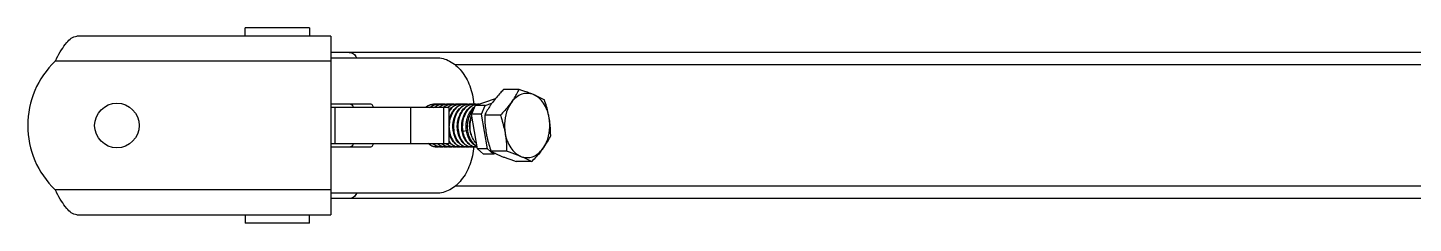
# Model space of a CAD drawing. Extents: x 1031190 to 1725648, y 733081 to 1571294.
# Drawn here: x 1152889 to 1156065, y 1227629 to 1228077 of the extents above; entities that cross this region are included whole.
import ezdxf

# ---------------------------------------------------------------- set-up
doc = ezdxf.new("R2010")
doc.units = 0
doc.header["$LTSCALE"] = 1000
doc.header["$MEASUREMENT"] = 0

msp = doc.modelspace()

# ---------------------------------------------------------------- linework, layer by layer
for p, q in [((1153534.8, 1228077.1), (1153387.6, 1228077.1)), ((1153387.6, 1228057.4), (1153387.6, 1228077.1)), ((1153534.8, 1228077.1), (1153534.8, 1228057.4)), ((1153583.9, 1228057.4), (1153001.4, 1228057.4)), ((1153583.9, 1228057.4), (1153583.9, 1227648.6)), ((1156369, 1228020.6), (1153583.9, 1228020.6)), ((1153583.9, 1228008.4), (1153825.5, 1228008.4)), ((1153583.9, 1228000.2), (1152951.3, 1228000.2)), ((1156248.2, 1227992), (1153868.3, 1227992)), ((1153914.3, 1227898.5), (1153961.1, 1227914.9)), ((1154015.5, 1227935.5), (1153979.6, 1227935.5)), ((1153675.2, 1227902.1), (1153583.9, 1227902.1)), ((1153854.8, 1227893.9), (1153583.9, 1227893.9)), ((1153593.8, 1227812.1), (1153593.8, 1227893.9)), ((1153767.2, 1227812.1), (1153767.2, 1227893.9)), ((1153842.8, 1227812.1), (1153842.8, 1227893.9)), ((1153854.8, 1227812.1), (1153854.8, 1227893.9)), ((1153914.3, 1227898.5), (1153905.8, 1227878.7)), ((1153937.4, 1227898.5), (1153914.3, 1227898.5)), ((1153929, 1227878.7), (1153937.4, 1227898.5)), ((1153937.4, 1227898.5), (1153952.7, 1227903.9)), ((1153929, 1227878.7), (1153905.8, 1227878.7)), ((1153919.7, 1227799.3), (1153905.8, 1227878.7)), ((1153942.9, 1227799.3), (1153929, 1227878.7)), ((1153972.2, 1227876.6), (1153936.3, 1227876.6)), ((1153885.9, 1227839.8), (1153894.4, 1227841.9)), ((1153583.9, 1227812.1), (1153854.8, 1227812.1)), ((1153583.9, 1227803.9), (1153675.2, 1227803.9)), ((1153942.9, 1227799.3), (1153919.7, 1227799.3)), ((1153919.7, 1227799.3), (1153933.7, 1227787.4)), ((1153956.9, 1227787.4), (1153933.7, 1227787.4)), ((1153956.9, 1227787.4), (1153942.9, 1227799.3)), ((1153986.6, 1227794.1), (1153950.7, 1227794.1)), ((1153961, 1227788.9), (1153956.9, 1227787.4)), ((1154044.3, 1227770.5), (1154008.5, 1227770.5)), ((1153583.9, 1227705.8), (1152951.3, 1227705.8)), ((1153825.5, 1227697.6), (1153583.9, 1227697.6)), ((1156248.2, 1227714), (1153868.3, 1227714)), ((1156369, 1227685.4), (1153583.9, 1227685.4)), ((1153001.4, 1227648.6), (1153583.9, 1227648.6)), ((1153387.6, 1227648.6), (1153387.6, 1227628.9)), ((1153534.8, 1227628.9), (1153387.6, 1227628.9)), ((1153534.8, 1227628.9), (1153534.8, 1227648.6))]:
    msp.add_line(p, q)
msp.add_circle((1153093.2, 1227853), 51.1)
for centre, radius, start, end in [((1153093.2, 1227853), 204.4, 133.9455, 226.0545), ((1153238.8, 1227847.4), 325.5, 150.7378, 152.0022), ((1153824.9, 1227865.6), 37.9, 129.7045, 131.528), ((1153826.5, 1227865.2), 38.3, 131.2696, 131.5925), ((1153820.2, 1227873.5), 28.6, 105.9619, 108.4588), ((1153821.6, 1227873), 29.1, 108.4603, 110.6754), ((1153821.1, 1227875.1), 26.9, 92.6981, 95.2477), ((1153821.1, 1227875.2), 26.9, 90.008, 92.6973), ((1153821.1, 1227875), 27.1, 80.0725, 89.9827), ((1153830.3, 1227873.5), 28.6, 105.9611, 108.4587), ((1153831.8, 1227873), 29.1, 108.4602, 110.6744), ((1153831.3, 1227875.2), 26.9, 89.9975, 92.695), ((1153831.2, 1227875), 27.1, 80.1241, 89.9724), ((1153840.5, 1227873.5), 28.6, 105.9615, 108.4587), ((1153841.9, 1227873), 29.1, 108.4602, 110.6742), ((1153841.4, 1227875.2), 26.9, 90.011, 92.6839), ((1153865.2, 1227865.8), 37.5, 128.3867, 131.6033), ((1153841.4, 1227875), 27.1, 80.1633, 89.9862), ((1153850.6, 1227873.5), 28.6, 105.9624, 108.4588), ((1153866.7, 1227865.5), 37.9, 129.969, 131.5624), ((1153852, 1227873), 29.1, 108.4603, 110.6751), ((1153851.5, 1227875.1), 26.9, 92.6985, 95.2581), ((1153851.5, 1227875.2), 26.9, 90.005, 92.6978), ((1153851.5, 1227875), 27.1, 80.0816, 89.9797), ((1153860.7, 1227873.5), 28.6, 105.9612, 108.4587), ((1153876.4, 1227866), 37.3, 127.6353, 131.5837), ((1153862.1, 1227873), 29.1, 108.4602, 110.6743), ((1153861.6, 1227875.2), 26.9, 90.0011, 92.692), ((1153861.6, 1227875), 27.1, 80.141, 89.976), ((1153870.8, 1227873.5), 28.6, 105.9616, 108.4587), ((1153872.2, 1227873), 29.1, 108.4602, 110.6747), ((1153871.7, 1227875.1), 26.9, 92.6886, 95.2518), ((1153871.7, 1227875.2), 26.9, 90.008, 92.6878), ((1153871.7, 1227875), 27.1, 80.0747, 89.9827), ((1153880.9, 1227873.5), 28.6, 105.9612, 108.4587), ((1153882.4, 1227873), 29.1, 108.4603, 110.6749), ((1153881.9, 1227875.2), 26.9, 90.0004, 92.6959), ((1153881.8, 1227875), 27.1, 80.395, 89.9755), ((1153891.1, 1227873.3), 28.8, 108.117, 108.456), ((1153891, 1227873.5), 28.6, 105.9641, 108.119), ((1153892.5, 1227873), 29.1, 108.4602, 110.6741), ((1153892, 1227875.2), 26.9, 90.0063, 92.6857), ((1153892, 1227875), 27.1, 80.1504, 89.9814), ((1153901.2, 1227873.5), 28.6, 105.9619, 108.4587), ((1153902.6, 1227873), 29.1, 108.4602, 110.6754), ((1153902.1, 1227875.1), 26.9, 92.6938, 95.2451), ((1153902.1, 1227875.2), 26.9, 90.008, 92.693), ((1153902.1, 1227875), 27.1, 80.0711, 89.9827), ((1153911.3, 1227873.5), 28.6, 105.9611, 108.4587), ((1153912.7, 1227873), 29.1, 108.4602, 110.6746), ((1153912.2, 1227875.2), 26.9, 89.9973, 92.6949), ((1153912.2, 1227875), 27.1, 80.1078, 89.9722), ((1153921.4, 1227873.5), 28.6, 105.8298, 108.459), ((1153922.9, 1227872.9), 29.3, 108.4202, 110.7394), ((1153922.4, 1227875), 27, 92.8574, 95.2194), ((1153922.4, 1227875), 27, 90.0081, 92.8567), ((1153922.4, 1227875), 27.1, 86.5315, 90.0065), ((1153931.6, 1227850.8), 58.1, 172.211, 172.5185), ((1153917.7, 1227850.3), 54.3, 188.9818, 191.0323), ((1153928.1, 1227850.4), 54.6, 189.0333, 189.9567), ((1153948.1, 1227850.3), 54.3, 188.9052, 190.5042), ((1153959.8, 1227850.4), 65.9, 187.4386, 189.2614), ((1153947.5, 1227850.2), 53.8, 190.5055, 191.18), ((1153840.6, 1227836), 33.7, 225.4665, 228.8015), ((1153826.2, 1227826.3), 22.3, 266.7735, 270.0108), ((1153826.2, 1227826.5), 22.6, 270.0526, 281.0446), ((1153850.7, 1227836), 33.7, 225.4871, 228.7938), ((1153836.3, 1227826.3), 22.3, 266.7894, 270.0075), ((1153836.3, 1227826.5), 22.6, 270.049, 280.9977), ((1153860.8, 1227836), 33.7, 225.4659, 228.8093), ((1153846.4, 1227826.3), 22.3, 266.785, 269.9983), ((1153846.4, 1227826.5), 22.6, 270.0405, 281.0531), ((1153870.9, 1227836), 33.7, 225.4702, 228.7951), ((1153884, 1227838.8), 37.8, 219.2284, 222.3075), ((1153856.6, 1227826.3), 22.3, 266.7769, 270.0081), ((1153881.7, 1227836.7), 34.7, 222.2645, 228.752), ((1153856.5, 1227826.5), 22.6, 270.0497, 281.0016), ((1153866.7, 1227826.3), 22.3, 266.7867, 270.0021), ((1153866.7, 1227826.5), 22.6, 270.0437, 281.0051), ((1153876.8, 1227826.3), 22.3, 266.7795, 270.0015), ((1153876.8, 1227826.5), 22.6, 270.0437, 281.062), ((1153886.9, 1227826.3), 22.3, 266.7801, 270.0075), ((1153886.9, 1227826.5), 22.6, 270.049, 280.9954), ((1153897, 1227826.3), 22.3, 266.7856, 269.9966), ((1153897, 1227826.5), 22.6, 270.0384, 281.0179), ((1153907.2, 1227826.3), 22.3, 266.7743, 270.0077), ((1153907.1, 1227826.5), 22.6, 270.0498, 281.0645), ((1153917.3, 1227826.3), 22.3, 266.7845, 274.2112), ((1153238.8, 1227858.6), 325.5, 207.9978, 209.2622)]:
    msp.add_arc(centre, radius, start, end)
for points, knots in [([(1152954.8, 1228006.5), (1152958.5, 1228013.2), (1152965.8, 1228025.8), (1152978.5, 1228044.9), (1152992.2, 1228057.4), (1153001.4, 1228057.4)], [0, 0, 0, 0, 0.326101, 0.611119, 1, 1, 1, 1]), ([(1153626, 1228020.6), (1153629.3, 1228020.6), (1153636.5, 1228017.9), (1153640.9, 1228011.9), (1153642.6, 1228008.4)], [0, 0, 0, 0, 0.461863, 1, 1, 1, 1]), ([(1153825.5, 1228008.4), (1153836, 1228008.4), (1153858.4, 1228002.3), (1153885.3, 1227978.1), (1153904.1, 1227943.3), (1153910.1, 1227916.2), (1153911.5, 1227902)], [0, 0, 0, 0, 0.212085, 0.446759, 0.711828, 1, 1, 1, 1]), ([(1153979.6, 1227935.5), (1153977.3, 1227933.1), (1153968.4, 1227923.7), (1153959.9, 1227913.8), (1153954.2, 1227906)], [0, 0, 0, 0, 0.257895, 1, 1, 1, 1]), ([(1153997.6, 1227906), (1153999.4, 1227908.5), (1154006, 1227917.9), (1154011.7, 1227927.9), (1154015.5, 1227935.5)], [0, 0, 0, 0, 0.263099, 1, 1, 1, 1]), ([(1154048.1, 1227923.7), (1154043.9, 1227925.4), (1154034.7, 1227927.5), (1154020.6, 1227925.1), (1154007.7, 1227917.8), (1154000.7, 1227910.3), (1153997.6, 1227906)], [0, 0, 0, 0, 0.238229, 0.47528, 0.726056, 1, 1, 1, 1]), ([(1154048.1, 1227923.7), (1154045.6, 1227924.7), (1154034.8, 1227929), (1154023.9, 1227932.7), (1154015.5, 1227935.5)], [0, 0, 0, 0, 0.233658, 1, 1, 1, 1]), ([(1154048.1, 1227923.7), (1154050.5, 1227922.7), (1154059, 1227919.1), (1154067.3, 1227915.1), (1154073.2, 1227911.9)], [0, 0, 0, 0, 0.275005, 1, 1, 1, 1]), ([(1154084.2, 1227870.7), (1154083.1, 1227876.8), (1154080, 1227888.4), (1154072, 1227904), (1154061.4, 1227916.3), (1154052.6, 1227921.9), (1154048.1, 1227923.7)], [0, 0, 0, 0, 0.27851, 0.540172, 0.780428, 1, 1, 1, 1]), ([(1153628.9, 1227902.1), (1153630.5, 1227902.1), (1153633.9, 1227899.6), (1153634.7, 1227895.9), (1153634.7, 1227893.9)], [0, 0, 0, 0, 0.440239, 1, 1, 1, 1]), ([(1153680.9, 1227893.9), (1153680.9, 1227895.9), (1153680.2, 1227899.6), (1153676.7, 1227902.1), (1153675.2, 1227902.1)], [0, 0, 0, 0, 0.559761, 1, 1, 1, 1]), ([(1153800.7, 1227894.7), (1153801.5, 1227895.4), (1153804.7, 1227897.8), (1153808.3, 1227899.7), (1153811.2, 1227900.6)], [0, 0, 0, 0, 0.25881, 1, 1, 1, 1]), ([(1153811.4, 1227900.2), (1153810.5, 1227899.9), (1153806.8, 1227898.3), (1153803.5, 1227896), (1153801.2, 1227894)], [0, 0, 0, 0, 0.242679, 1, 1, 1, 1]), ([(1153809.9, 1227893.9), (1153810.8, 1227894.7), (1153814.2, 1227897.5), (1153818.2, 1227899.6), (1153821.3, 1227900.6)], [0, 0, 0, 0, 0.25985, 1, 1, 1, 1]), ([(1153821.5, 1227900.2), (1153820.6, 1227899.9), (1153816.8, 1227898.3), (1153813.5, 1227895.9), (1153811.2, 1227893.9)], [0, 0, 0, 0, 0.242549, 1, 1, 1, 1]), ([(1153820, 1227893.9), (1153820.9, 1227894.7), (1153824.3, 1227897.5), (1153828.3, 1227899.6), (1153831.4, 1227900.6)], [0, 0, 0, 0, 0.25988, 1, 1, 1, 1]), ([(1153831.6, 1227900.2), (1153830.7, 1227899.9), (1153827, 1227898.3), (1153823.6, 1227895.9), (1153821.3, 1227893.9)], [0, 0, 0, 0, 0.242552, 1, 1, 1, 1]), ([(1153830.2, 1227893.9), (1153831, 1227894.7), (1153834.4, 1227897.5), (1153838.4, 1227899.6), (1153841.5, 1227900.6)], [0, 0, 0, 0, 0.259876, 1, 1, 1, 1]), ([(1153841.7, 1227900.2), (1153840.8, 1227899.9), (1153837.1, 1227898.3), (1153833.7, 1227895.9), (1153831.4, 1227893.9)], [0, 0, 0, 0, 0.242544, 1, 1, 1, 1]), ([(1153841.9, 1227895.2), (1153842.6, 1227895.8), (1153845.6, 1227898), (1153849, 1227899.7), (1153851.6, 1227900.6)], [0, 0, 0, 0, 0.258068, 1, 1, 1, 1]), ([(1153851.8, 1227900.2), (1153851, 1227899.9), (1153847.6, 1227898.5), (1153844.5, 1227896.4), (1153842.3, 1227894.6)], [0, 0, 0, 0, 0.243219, 1, 1, 1, 1]), ([(1153850.4, 1227893.9), (1153851.2, 1227894.7), (1153854.7, 1227897.5), (1153858.7, 1227899.6), (1153861.8, 1227900.6)], [0, 0, 0, 0, 0.259878, 1, 1, 1, 1]), ([(1153862, 1227900.2), (1153861.2, 1227900), (1153858.3, 1227898.7), (1153855.5, 1227897), (1153853.6, 1227895.5)], [0, 0, 0, 0, 0.244171, 1, 1, 1, 1]), ([(1153854.7, 1227863.8), (1153855.5, 1227868.1), (1153858, 1227876.4), (1153864, 1227887.3), (1153872, 1227895.8), (1153878.6, 1227899.5), (1153882, 1227900.6)], [0, 0, 0, 0, 0.276521, 0.537648, 0.778453, 1, 1, 1, 1]), ([(1153872.1, 1227900.2), (1153868.7, 1227899), (1153862, 1227894.9), (1153856.9, 1227889.1), (1153854.7, 1227885.8)], [0, 0, 0, 0, 0.478395, 1, 1, 1, 1]), ([(1153882.2, 1227900.2), (1153878.2, 1227898.7), (1153870.3, 1227893.6), (1153861.7, 1227882), (1153856.1, 1227867.5), (1153854.8, 1227856.8), (1153854.7, 1227851.4)], [0, 0, 0, 0, 0.218898, 0.461373, 0.725247, 1, 1, 1, 1]), ([(1153854.8, 1227887.7), (1153857, 1227890.7), (1153862.1, 1227896), (1153868.6, 1227899.5), (1153871.9, 1227900.6)], [0, 0, 0, 0, 0.520421, 1, 1, 1, 1]), ([(1153879.1, 1227810.6), (1153872.9, 1227816.1), (1153866.4, 1227828.2), (1153863.3, 1227845.6), (1153863.7, 1227860), (1153867, 1227873.8), (1153873.1, 1227885.9), (1153881.5, 1227895.4), (1153888.5, 1227899.4), (1153892.1, 1227900.6)], [0, 0, 0, 0, 0.235001, 0.369196, 0.507414, 0.643709, 0.772807, 0.891505, 1, 1, 1, 1]), ([(1153892.3, 1227900.2), (1153888, 1227898.6), (1153879.7, 1227893), (1153870.8, 1227880.2), (1153865.5, 1227864.4), (1153864.2, 1227847.4), (1153867, 1227831), (1153873.6, 1227817), (1153883.4, 1227807.1), (1153891.8, 1227804.2), (1153895.8, 1227804)], [0, 0, 0, 0, 0.114222, 0.241564, 0.380183, 0.523375, 0.662466, 0.789658, 0.901085, 1, 1, 1, 1]), ([(1153889.2, 1227810.6), (1153883, 1227816.1), (1153876.5, 1227828.2), (1153873.4, 1227845.6), (1153873.8, 1227860), (1153877.2, 1227873.8), (1153883.2, 1227885.9), (1153891.6, 1227895.4), (1153898.6, 1227899.4), (1153902.2, 1227900.6)], [0, 0, 0, 0, 0.234995, 0.369193, 0.507415, 0.643708, 0.772808, 0.891506, 1, 1, 1, 1]), ([(1153902.4, 1227900.2), (1153898.1, 1227898.6), (1153889.8, 1227893), (1153880.9, 1227880.2), (1153875.6, 1227864.4), (1153874.3, 1227847.4), (1153877.2, 1227831), (1153883.8, 1227817), (1153893.5, 1227807.1), (1153901.9, 1227804.2), (1153905.9, 1227804)], [0, 0, 0, 0, 0.11422, 0.241557, 0.38018, 0.523371, 0.662464, 0.789655, 0.901082, 1, 1, 1, 1]), ([(1153884.7, 1227839.5), (1153883.7, 1227846), (1153883.4, 1227859.1), (1153888.3, 1227877.5), (1153897.8, 1227892.5), (1153907.4, 1227899), (1153912.4, 1227900.6)], [0, 0, 0, 0, 0.271171, 0.538307, 0.783282, 1, 1, 1, 1]), ([(1153912.6, 1227900.2), (1153907.8, 1227898.4), (1153898.6, 1227891.8), (1153889.4, 1227876.9), (1153884.7, 1227858.9), (1153884.9, 1227846.1), (1153885.9, 1227839.8)], [0, 0, 0, 0, 0.217951, 0.46337, 0.729831, 1, 1, 1, 1]), ([(1153894.5, 1227841.9), (1153893.2, 1227852), (1153894.9, 1227872), (1153905.6, 1227889.7), (1153912.8, 1227895.4)], [0, 0, 0, 0, 0.526254, 1, 1, 1, 1]), ([(1153911, 1227891.1), (1153905.4, 1227885.1), (1153899.4, 1227873.5), (1153896.2, 1227856.8), (1153896.2, 1227843.6), (1153898.7, 1227831.1), (1153904.5, 1227817.3), (1153912.4, 1227808.8), (1153918.5, 1227806)], [0, 0, 0, 0, 0.255096, 0.39268, 0.530602, 0.663916, 0.788307, 1, 1, 1, 1]), ([(1153954.2, 1227906), (1153952.4, 1227903.6), (1153945.8, 1227894.2), (1153940.1, 1227884.2), (1153936.3, 1227876.6)], [0, 0, 0, 0, 0.263099, 1, 1, 1, 1]), ([(1153997.6, 1227906), (1153995.7, 1227903.5), (1153987.8, 1227893.2), (1153979, 1227883.6), (1153972.2, 1227876.6)], [0, 0, 0, 0, 0.240981, 1, 1, 1, 1]), ([(1153997.6, 1227906), (1153994.2, 1227901.4), (1153982.3, 1227879.9), (1153979.9, 1227853.7), (1153983.1, 1227835.3)], [0, 0, 0, 0, 0.235366, 1, 1, 1, 1]), ([(1154084.2, 1227870.7), (1154083.6, 1227874.1), (1154080.8, 1227888.1), (1154076.7, 1227901.8), (1154073.2, 1227911.9)], [0, 0, 0, 0, 0.248499, 1, 1, 1, 1]), ([(1153864.1, 1227841.8), (1153863.8, 1227843.6), (1153863, 1227850.7), (1153863.6, 1227857.9), (1153864.7, 1227863.1)], [0, 0, 0, 0, 0.247797, 1, 1, 1, 1]), ([(1153874.2, 1227841.8), (1153874, 1227843.1), (1153873.3, 1227848.6), (1153873.4, 1227854.2), (1153874, 1227858.3)], [0, 0, 0, 0, 0.247252, 1, 1, 1, 1]), ([(1153884.9, 1227838.7), (1153884.4, 1227840.8), (1153883.1, 1227849.2), (1153883.7, 1227857.9), (1153885.2, 1227864.2)], [0, 0, 0, 0, 0.246468, 1, 1, 1, 1]), ([(1153894.4, 1227841.9), (1153894.1, 1227843.7), (1153893.4, 1227851), (1153894, 1227858.4), (1153895.2, 1227863.8)], [0, 0, 0, 0, 0.247915, 1, 1, 1, 1]), ([(1153907.9, 1227826), (1153906, 1227829.5), (1153900.2, 1227845.1), (1153901.6, 1227863.2), (1153906.4, 1227874.9)], [0, 0, 0, 0, 0.239303, 1, 1, 1, 1]), ([(1153917.5, 1227811.8), (1153910.1, 1227818.9), (1153903.3, 1227835), (1153902.4, 1227856.7), (1153904.8, 1227868.2), (1153906.7, 1227873.6)], [0, 0, 0, 0, 0.470214, 0.736055, 1, 1, 1, 1]), ([(1153936.3, 1227876.6), (1153936.3, 1227873.2), (1153936.6, 1227859.4), (1153938, 1227845.6), (1153939.8, 1227835.3)], [0, 0, 0, 0, 0.246121, 1, 1, 1, 1]), ([(1153972.2, 1227876.6), (1153973.3, 1227873.2), (1153977.8, 1227859.7), (1153981.3, 1227845.8), (1153983.1, 1227835.3)], [0, 0, 0, 0, 0.251163, 1, 1, 1, 1]), ([(1154069.7, 1227800), (1154073.1, 1227804.6), (1154085.1, 1227826.1), (1154087.4, 1227852.3), (1154084.2, 1227870.7)], [0, 0, 0, 0, 0.235366, 1, 1, 1, 1]), ([(1154087.6, 1227829.4), (1154087.6, 1227832.8), (1154087.3, 1227846.6), (1154086, 1227860.4), (1154084.2, 1227870.7)], [0, 0, 0, 0, 0.246121, 1, 1, 1, 1]), ([(1153869, 1227810.6), (1153867.2, 1227812.2), (1153860.2, 1227819.9), (1153856.2, 1227830), (1153854.7, 1227837.8)], [0, 0, 0, 0, 0.228177, 1, 1, 1, 1]), ([(1153854.8, 1227848.5), (1153854.9, 1227842.8), (1153856.6, 1227831.8), (1153863.2, 1227817.5), (1153873.1, 1227807.2), (1153881.6, 1227804.2), (1153885.7, 1227804)], [0, 0, 0, 0, 0.291873, 0.559175, 0.79302, 1, 1, 1, 1]), ([(1153899.3, 1227810.6), (1153897.5, 1227812.3), (1153890.1, 1227820.4), (1153886.1, 1227831.2), (1153884.7, 1227839.5)], [0, 0, 0, 0, 0.22749, 1, 1, 1, 1]), ([(1153885.9, 1227839.8), (1153886.7, 1227835), (1153889.2, 1227826), (1153896, 1227814.5), (1153905.1, 1227806.5), (1153912.5, 1227804.2), (1153916, 1227804)], [0, 0, 0, 0, 0.290521, 0.554658, 0.788516, 1, 1, 1, 1]), ([(1153909.5, 1227810.6), (1153907.6, 1227812.3), (1153900.1, 1227820.5), (1153896.2, 1227831.4), (1153894.8, 1227839.8)], [0, 0, 0, 0, 0.227377, 1, 1, 1, 1]), ([(1153939.8, 1227835.3), (1153940.4, 1227831.8), (1153943.2, 1227817.9), (1153947.3, 1227804.2), (1153950.7, 1227794.1)], [0, 0, 0, 0, 0.248499, 1, 1, 1, 1]), ([(1153983.1, 1227835.3), (1153984.2, 1227829.2), (1153987.4, 1227817.6), (1153995.3, 1227802), (1154005.9, 1227789.7), (1154014.7, 1227784.1), (1154019.2, 1227782.3)], [0, 0, 0, 0, 0.27851, 0.540172, 0.780428, 1, 1, 1, 1]), ([(1153983.1, 1227835.3), (1153983.8, 1227831.9), (1153985.8, 1227818.2), (1153986.6, 1227804.4), (1153986.6, 1227794.1)], [0, 0, 0, 0, 0.254083, 1, 1, 1, 1]), ([(1154069.7, 1227800), (1154071.5, 1227802.4), (1154078.1, 1227811.8), (1154083.9, 1227821.8), (1154087.6, 1227829.4)], [0, 0, 0, 0, 0.263099, 1, 1, 1, 1]), ([(1153634.7, 1227812.1), (1153634.7, 1227810.1), (1153633.9, 1227806.4), (1153630.5, 1227803.9), (1153628.9, 1227803.9)], [0, 0, 0, 0, 0.559761, 1, 1, 1, 1]), ([(1153675.2, 1227803.9), (1153676.7, 1227803.9), (1153680.2, 1227806.4), (1153680.9, 1227810.1), (1153680.9, 1227812.1)], [0, 0, 0, 0, 0.440239, 1, 1, 1, 1]), ([(1153824.9, 1227803.9), (1153821.7, 1227803.9), (1153814.9, 1227805.5), (1153809.3, 1227809.5), (1153806.8, 1227812)], [0, 0, 0, 0, 0.479607, 1, 1, 1, 1]), ([(1153808.1, 1227812), (1153810.4, 1227809.7), (1153815.6, 1227805.8), (1153821.9, 1227804.1), (1153824.9, 1227804)], [0, 0, 0, 0, 0.520009, 1, 1, 1, 1]), ([(1153818.2, 1227812), (1153820.6, 1227809.7), (1153825.8, 1227805.8), (1153832, 1227804.1), (1153835.1, 1227804)], [0, 0, 0, 0, 0.519993, 1, 1, 1, 1]), ([(1153835.1, 1227803.9), (1153832.1, 1227803.9), (1153826, 1227805.2), (1153820.8, 1227808.6), (1153818.4, 1227810.6)], [0, 0, 0, 0, 0.482588, 1, 1, 1, 1]), ([(1153911.5, 1227804.5), (1153910.2, 1227790.2), (1153904.3, 1227763), (1153885.4, 1227728), (1153858.5, 1227703.8), (1153836, 1227697.6), (1153825.5, 1227697.6)], [0, 0, 0, 0, 0.288185, 0.553327, 0.788006, 1, 1, 1, 1]), ([(1153828.3, 1227812), (1153830.7, 1227809.7), (1153835.9, 1227805.8), (1153842.2, 1227804.1), (1153845.2, 1227804)], [0, 0, 0, 0, 0.52002, 1, 1, 1, 1]), ([(1153845.2, 1227803.9), (1153842.2, 1227803.9), (1153836.1, 1227805.2), (1153830.9, 1227808.6), (1153828.5, 1227810.6)], [0, 0, 0, 0, 0.482583, 1, 1, 1, 1]), ([(1153838.5, 1227812), (1153840.8, 1227809.7), (1153846, 1227805.8), (1153852.3, 1227804.1), (1153855.3, 1227804)], [0, 0, 0, 0, 0.520002, 1, 1, 1, 1]), ([(1153855.3, 1227803.9), (1153852.4, 1227803.9), (1153846.2, 1227805.2), (1153841, 1227808.6), (1153838.6, 1227810.6)], [0, 0, 0, 0, 0.482587, 1, 1, 1, 1]), ([(1153848.6, 1227812), (1153850.9, 1227809.7), (1153856.1, 1227805.8), (1153862.4, 1227804.1), (1153865.4, 1227804)], [0, 0, 0, 0, 0.520001, 1, 1, 1, 1]), ([(1153865.4, 1227803.9), (1153862.5, 1227803.9), (1153856.3, 1227805.2), (1153851.1, 1227808.6), (1153848.7, 1227810.6)], [0, 0, 0, 0, 0.482586, 1, 1, 1, 1]), ([(1153854.7, 1227816.6), (1153857.3, 1227813), (1153863.4, 1227807), (1153871.6, 1227804.2), (1153875.5, 1227804)], [0, 0, 0, 0, 0.52908, 1, 1, 1, 1]), ([(1153875.5, 1227803.9), (1153872.6, 1227803.9), (1153866.5, 1227805.2), (1153861.2, 1227808.6), (1153858.9, 1227810.6)], [0, 0, 0, 0, 0.482585, 1, 1, 1, 1]), ([(1153885.7, 1227803.9), (1153882.7, 1227803.9), (1153876.6, 1227805.2), (1153871.4, 1227808.6), (1153869, 1227810.6)], [0, 0, 0, 0, 0.482588, 1, 1, 1, 1]), ([(1153895.8, 1227803.9), (1153892.8, 1227803.9), (1153886.7, 1227805.2), (1153881.5, 1227808.6), (1153879.1, 1227810.6)], [0, 0, 0, 0, 0.482586, 1, 1, 1, 1]), ([(1153905.9, 1227803.9), (1153903, 1227803.9), (1153896.8, 1227805.2), (1153891.6, 1227808.6), (1153889.2, 1227810.6)], [0, 0, 0, 0, 0.482586, 1, 1, 1, 1]), ([(1153916, 1227803.9), (1153913.1, 1227803.9), (1153906.9, 1227805.2), (1153901.7, 1227808.6), (1153899.3, 1227810.6)], [0, 0, 0, 0, 0.482589, 1, 1, 1, 1]), ([(1153918.7, 1227805.2), (1153917.8, 1227805.5), (1153914.5, 1227806.8), (1153911.5, 1227808.9), (1153909.5, 1227810.6)], [0, 0, 0, 0, 0.241445, 1, 1, 1, 1]), ([(1153950.7, 1227794.1), (1153952.6, 1227793.1), (1153960.8, 1227788.8), (1153969.2, 1227785), (1153975.9, 1227782.3)], [0, 0, 0, 0, 0.226572, 1, 1, 1, 1]), ([(1154019.2, 1227782.3), (1154016.7, 1227783.3), (1154006, 1227787.5), (1153995, 1227791.3), (1153986.6, 1227794.1)], [0, 0, 0, 0, 0.233658, 1, 1, 1, 1]), ([(1154019.2, 1227782.3), (1154023.5, 1227780.6), (1154032.6, 1227778.5), (1154046.7, 1227780.8), (1154059.6, 1227788.2), (1154066.6, 1227795.7), (1154069.7, 1227800)], [0, 0, 0, 0, 0.238229, 0.47528, 0.726056, 1, 1, 1, 1]), ([(1154069.7, 1227800), (1154067.9, 1227797.4), (1154060, 1227787.2), (1154051.2, 1227777.6), (1154044.3, 1227770.5)], [0, 0, 0, 0, 0.240981, 1, 1, 1, 1]), ([(1153975.9, 1227782.3), (1153978.4, 1227781.3), (1153989.1, 1227777), (1154000.1, 1227773.3), (1154008.5, 1227770.5)], [0, 0, 0, 0, 0.233658, 1, 1, 1, 1]), ([(1154019.2, 1227782.3), (1154021.6, 1227781.3), (1154030.1, 1227777.7), (1154038.4, 1227773.7), (1154044.3, 1227770.5)], [0, 0, 0, 0, 0.275005, 1, 1, 1, 1]), ([(1153001.4, 1227648.6), (1152992.2, 1227648.6), (1152978.5, 1227661.1), (1152965.8, 1227680.2), (1152958.5, 1227692.8), (1152954.8, 1227699.5)], [0, 0, 0, 0, 0.388881, 0.673899, 1, 1, 1, 1]), ([(1153642.6, 1227697.5), (1153640.9, 1227694.1), (1153636.5, 1227688.1), (1153629.3, 1227685.4), (1153626, 1227685.4)], [0, 0, 0, 0, 0.538137, 1, 1, 1, 1])]:
    msp.add_open_spline(points, degree=3, knots=knots)
for points in [[(1153812.4, 1227901), (1153814.8, 1227901.7), (1153817.3, 1227902.1), (1153819.9, 1227902.1)], [(1153818.7, 1227901.9), (1153816.6, 1227901.7), (1153814.4, 1227901.3), (1153812.4, 1227900.6)], [(1153822.5, 1227901), (1153824.9, 1227901.7), (1153827.5, 1227902.1), (1153830, 1227902.1)], [(1153830, 1227902), (1153827.5, 1227901.9), (1153824.9, 1227901.4), (1153822.5, 1227900.6)], [(1153832.6, 1227901), (1153835, 1227901.7), (1153837.6, 1227902.1), (1153840.1, 1227902.1)], [(1153840.1, 1227902), (1153837.6, 1227901.9), (1153835.1, 1227901.4), (1153832.7, 1227900.6)], [(1153842.7, 1227901), (1153845.1, 1227901.7), (1153847.7, 1227902.1), (1153850.2, 1227902.1)], [(1153849, 1227901.9), (1153846.9, 1227901.7), (1153844.8, 1227901.3), (1153842.8, 1227900.6)], [(1153852.8, 1227901), (1153855.3, 1227901.7), (1153857.8, 1227902.1), (1153860.4, 1227902.1)], [(1153860.4, 1227902), (1153857.8, 1227901.9), (1153855.3, 1227901.4), (1153852.9, 1227900.6)], [(1153862.9, 1227901), (1153865.4, 1227901.7), (1153867.9, 1227902.1), (1153870.5, 1227902.1)], [(1153869.3, 1227901.9), (1153867.2, 1227901.7), (1153865, 1227901.3), (1153863, 1227900.6)], [(1153873.1, 1227901), (1153875.5, 1227901.7), (1153878.1, 1227902.1), (1153880.6, 1227902.1)], [(1153880.6, 1227902), (1153878.1, 1227901.9), (1153875.5, 1227901.4), (1153873.1, 1227900.6)], [(1153883.2, 1227901), (1153885.6, 1227901.7), (1153888.2, 1227902.1), (1153890.7, 1227902.1)], [(1153890.7, 1227902), (1153888.2, 1227901.9), (1153885.7, 1227901.4), (1153883.3, 1227900.6)], [(1153893.3, 1227901), (1153895.7, 1227901.7), (1153898.3, 1227902.1), (1153900.8, 1227902.1)], [(1153899.6, 1227901.9), (1153897.5, 1227901.7), (1153895.4, 1227901.3), (1153893.4, 1227900.6)], [(1153903.4, 1227901), (1153905.9, 1227901.7), (1153908.4, 1227902.1), (1153910.9, 1227902.1)], [(1153910.9, 1227902), (1153908.4, 1227901.9), (1153905.9, 1227901.4), (1153903.5, 1227900.6)], [(1153913.6, 1227901), (1153916, 1227901.7), (1153918.6, 1227902.1), (1153921.1, 1227902.1)], [(1153920, 1227901.9), (1153917.8, 1227901.7), (1153915.7, 1227901.3), (1153913.7, 1227900.6)]]:
    msp.add_open_spline(points, degree=3)

doc.saveas('drawing.dxf')
